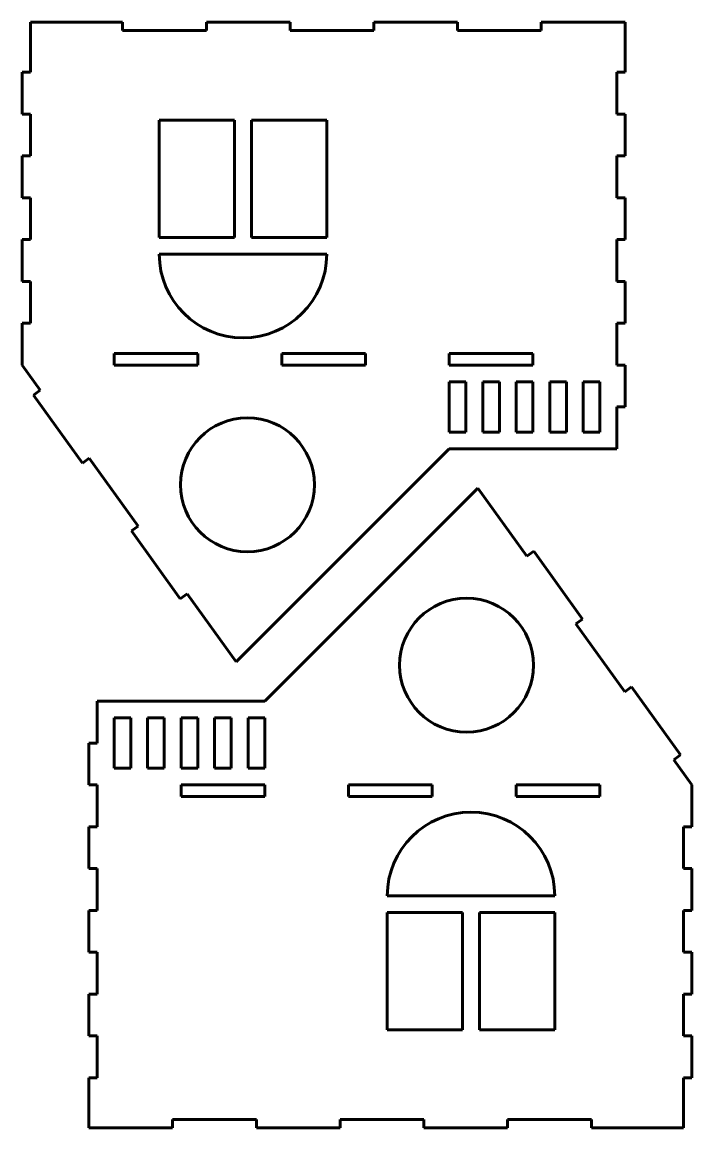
# Model space of a CAD drawing. Header units: millimetres. Extents: x -45 to 355, y -1150 to -489.
import ezdxf

# ---------------------------------------------------------------- set-up
doc = ezdxf.new("R2010")
doc.units = ezdxf.units.MM
doc.linetypes.add('K5LT_BASIC', pattern=[0])

# ---------------------------------------------------------------- blocks, each defined once
blk = doc.blocks.new('U1')
at = {"color": 5, "linetype": 'K5LT_BASIC', "lineweight": 60, "true_color": 0x0000ff}
for p, q in [((290.03, -734.4), (290.03, -704.4)), ((290.03, -704.4), (300.03, -704.4)), ((300.03, -704.4), (300.03, -734.4)), ((300.03, -734.4), (290.03, -734.4))]:
    blk.add_line(p, q, dxfattribs=at)
blk = doc.blocks.new('U2')
at = {"color": 5, "linetype": 'K5LT_BASIC', "lineweight": 60, "true_color": 0x0000ff}
for p, q in [((270.03, -734.4), (270.03, -704.4)), ((270.03, -704.4), (280.03, -704.4)), ((280.03, -704.4), (280.03, -734.4)), ((280.03, -734.4), (270.03, -734.4))]:
    blk.add_line(p, q, dxfattribs=at)
blk = doc.blocks.new('U3')
at = {"color": 5, "linetype": 'K5LT_BASIC', "lineweight": 60, "true_color": 0x0000ff}
for p, q in [((250.03, -734.4), (250.03, -704.4)), ((250.03, -704.4), (260.03, -704.4)), ((260.03, -704.4), (260.03, -734.4)), ((260.03, -734.4), (250.03, -734.4))]:
    blk.add_line(p, q, dxfattribs=at)
blk = doc.blocks.new('U4')
at = {"color": 5, "linetype": 'K5LT_BASIC', "lineweight": 60, "true_color": 0x0000ff}
for p, q in [((230.03, -734.4), (230.03, -704.4)), ((230.03, -704.4), (240.03, -704.4)), ((240.03, -704.4), (240.03, -734.4)), ((240.03, -734.4), (230.03, -734.4))]:
    blk.add_line(p, q, dxfattribs=at)
blk = doc.blocks.new('U5')
at = {"color": 5, "linetype": 'K5LT_BASIC', "lineweight": 60, "true_color": 0x0000ff}
for p, q in [((210.03, -734.4), (210.03, -704.4)), ((210.03, -704.4), (220.03, -704.4)), ((220.03, -704.4), (220.03, -734.4)), ((220.03, -734.4), (210.03, -734.4))]:
    blk.add_line(p, q, dxfattribs=at)
blk = doc.blocks.new('U6')
at = {"color": 5, "linetype": 'K5LT_BASIC', "lineweight": 60, "true_color": 0x0000ff}
for p, q in [((210.03, -694.4), (210.03, -687.4)), ((210.03, -687.4), (260.03, -687.4)), ((260.03, -687.4), (260.03, -694.4)), ((260.03, -694.4), (210.03, -694.4))]:
    blk.add_line(p, q, dxfattribs=at)
blk = doc.blocks.new('U7')
at = {"color": 5, "linetype": 'K5LT_BASIC', "lineweight": 60, "true_color": 0x0000ff}
for p, q in [((110.03, -694.4), (110.03, -687.4)), ((110.03, -687.4), (160.03, -687.4)), ((160.03, -687.4), (160.03, -694.4)), ((160.03, -694.4), (110.03, -694.4))]:
    blk.add_line(p, q, dxfattribs=at)
blk = doc.blocks.new('U8')
at = {"color": 5, "linetype": 'K5LT_BASIC', "lineweight": 60, "true_color": 0x0000ff}
for p, q in [((10.03, -694.4), (10.03, -687.4)), ((10.03, -687.4), (60.03, -687.4)), ((60.03, -687.4), (60.03, -694.4)), ((60.03, -694.4), (10.03, -694.4))]:
    blk.add_line(p, q, dxfattribs=at)
blk = doc.blocks.new('U0')
at = {"color": 5, "linetype": 'K5LT_BASIC', "lineweight": 60, "true_color": 0x0000ff}
for p, q in [((-39.97, -519.4), (-39.97, -489.4)), ((15.03, -489.4), (-39.97, -489.4)), ((15.03, -494.4), (15.03, -489.4)), ((65.03, -494.4), (15.03, -494.4)), ((115.03, -489.4), (65.03, -489.4)), ((65.03, -489.4), (65.03, -494.4)), ((115.03, -494.4), (115.03, -489.4)), ((165.03, -494.4), (115.03, -494.4)), ((215.03, -489.4), (165.03, -489.4)), ((165.03, -489.4), (165.03, -494.4)), ((215.03, -494.4), (215.03, -489.4)), ((265.03, -494.4), (215.03, -494.4)), ((315.03, -489.4), (265.03, -489.4)), ((265.03, -489.4), (265.03, -494.4)), ((315.03, -494.4), (315.03, -489.4)), ((315.03, -519.4), (315.03, -494.4)), ((-44.97, -544.4), (-44.97, -519.4)), ((-44.97, -519.4), (-39.97, -519.4)), ((310.03, -544.4), (310.03, -519.4)), ((310.03, -519.4), (315.03, -519.4)), ((-39.97, -544.4), (-44.97, -544.4)), ((-39.97, -569.4), (-39.97, -544.4)), ((36.92, -618.07), (36.92, -548.06)), ((81.92, -548.06), (36.92, -548.06)), ((81.92, -618.07), (81.92, -548.06)), ((91.92, -548.06), (91.92, -618.07)), ((136.91, -548.06), (91.92, -548.06)), ((136.91, -618.07), (136.91, -548.06)), ((315.03, -544.4), (310.03, -544.4)), ((315.03, -569.4), (315.03, -544.4)), ((-44.97, -594.4), (-44.97, -569.4)), ((-44.97, -569.4), (-39.97, -569.4)), ((310.03, -594.4), (310.03, -569.4)), ((310.03, -569.4), (315.03, -569.4)), ((-39.97, -594.4), (-44.97, -594.4)), ((-39.97, -619.4), (-39.97, -594.4)), ((315.03, -594.4), (310.03, -594.4)), ((315.03, -619.4), (315.03, -594.4)), ((-44.97, -644.4), (-44.97, -619.4)), ((-44.97, -619.4), (-39.97, -619.4)), ((81.92, -618.07), (36.92, -618.07)), ((136.91, -618.07), (91.92, -618.07)), ((310.03, -644.4), (310.03, -619.4)), ((310.03, -619.4), (315.03, -619.4)), ((136.91, -628.06), (36.91, -628.06)), ((-39.97, -644.4), (-44.97, -644.4)), ((-39.97, -669.4), (-39.97, -644.4)), ((315.03, -644.4), (310.03, -644.4)), ((315.03, -669.4), (315.03, -644.4)), ((-44.97, -694.4), (-44.97, -669.4)), ((-44.97, -669.4), (-39.97, -669.4)), ((310.03, -694.4), (310.03, -669.4)), ((310.03, -669.4), (315.03, -669.4)), ((-34.15, -709.4), (-44.97, -694.4)), ((315.03, -694.4), (310.03, -694.4)), ((315.03, -719.4), (315.03, -694.4)), ((-38.21, -712.33), (-34.15, -709.4)), ((-8.98, -752.9), (-38.21, -712.33)), ((310.03, -719.4), (310.03, -744.4)), ((310.03, -719.4), (315.03, -719.4)), ((210.03, -744.4), (82.75, -871.68)), ((310.03, -744.4), (210.03, -744.4)), ((-4.93, -749.97), (-8.98, -752.9)), ((24.3, -790.54), (-4.93, -749.97)), ((20.24, -793.46), (24.3, -790.54)), ((49.47, -834.03), (20.24, -793.46)), ((53.53, -831.11), (49.47, -834.03)), ((82.75, -871.68), (53.53, -831.11))]:
    blk.add_line(p, q, dxfattribs=at)
blk.add_circle((89.55, -765.87), 40, dxfattribs=at)
for start, end in [(180, 270), (270, 0)]:
    blk.add_arc((86.91, -628.06), 50, start, end, dxfattribs=at)
for name in ['U8', 'U7', 'U6', 'U5', 'U4', 'U3', 'U2', 'U1']:
    blk.add_blockref(name, (0, 0))
blk = doc.blocks.new('U10')
at = {"color": 5, "linetype": 'K5LT_BASIC', "lineweight": 60, "true_color": 0x0000ff}
for p, q in [((9.91, -905.19), (19.91, -905.19)), ((9.91, -935.19), (9.91, -905.19)), ((19.91, -905.19), (19.91, -935.19)), ((19.91, -935.19), (9.91, -935.19))]:
    blk.add_line(p, q, dxfattribs=at)
blk = doc.blocks.new('U11')
at = {"color": 5, "linetype": 'K5LT_BASIC', "lineweight": 60, "true_color": 0x0000ff}
for p, q in [((29.91, -905.19), (39.91, -905.19)), ((29.91, -935.19), (29.91, -905.19)), ((39.91, -905.19), (39.91, -935.19)), ((39.91, -935.19), (29.91, -935.19))]:
    blk.add_line(p, q, dxfattribs=at)
blk = doc.blocks.new('U12')
at = {"color": 5, "linetype": 'K5LT_BASIC', "lineweight": 60, "true_color": 0x0000ff}
for p, q in [((49.91, -905.19), (59.91, -905.19)), ((49.91, -935.19), (49.91, -905.19)), ((59.91, -905.19), (59.91, -935.19)), ((59.91, -935.19), (49.91, -935.19))]:
    blk.add_line(p, q, dxfattribs=at)
blk = doc.blocks.new('U13')
at = {"color": 5, "linetype": 'K5LT_BASIC', "lineweight": 60, "true_color": 0x0000ff}
for p, q in [((69.91, -905.19), (79.91, -905.19)), ((69.91, -935.19), (69.91, -905.19)), ((79.91, -905.19), (79.91, -935.19)), ((79.91, -935.19), (69.91, -935.19))]:
    blk.add_line(p, q, dxfattribs=at)
blk = doc.blocks.new('U14')
at = {"color": 5, "linetype": 'K5LT_BASIC', "lineweight": 60, "true_color": 0x0000ff}
for p, q in [((89.91, -905.19), (99.91, -905.19)), ((89.91, -935.19), (89.91, -905.19)), ((99.91, -905.19), (99.91, -935.19)), ((99.91, -935.19), (89.91, -935.19))]:
    blk.add_line(p, q, dxfattribs=at)
blk = doc.blocks.new('U15')
at = {"color": 5, "linetype": 'K5LT_BASIC', "lineweight": 60, "true_color": 0x0000ff}
for p, q in [((49.91, -945.19), (99.91, -945.19)), ((49.91, -952.19), (49.91, -945.19)), ((99.91, -945.19), (99.91, -952.19)), ((99.91, -952.19), (49.91, -952.19))]:
    blk.add_line(p, q, dxfattribs=at)
blk = doc.blocks.new('U16')
at = {"color": 5, "linetype": 'K5LT_BASIC', "lineweight": 60, "true_color": 0x0000ff}
for p, q in [((149.91, -945.19), (199.91, -945.19)), ((149.91, -952.19), (149.91, -945.19)), ((199.91, -945.19), (199.91, -952.19)), ((199.91, -952.19), (149.91, -952.19))]:
    blk.add_line(p, q, dxfattribs=at)
blk = doc.blocks.new('U17')
at = {"color": 5, "linetype": 'K5LT_BASIC', "lineweight": 60, "true_color": 0x0000ff}
for p, q in [((249.91, -945.19), (299.91, -945.19)), ((249.91, -952.19), (249.91, -945.19)), ((299.91, -945.19), (299.91, -952.19)), ((299.91, -952.19), (249.91, -952.19))]:
    blk.add_line(p, q, dxfattribs=at)
blk = doc.blocks.new('U9')
at = {"color": 5, "linetype": 'K5LT_BASIC', "lineweight": 60, "true_color": 0x0000ff}
for p, q in [((99.91, -895.19), (227.19, -767.91)), ((227.19, -767.91), (256.42, -808.48)), ((256.42, -808.48), (260.48, -805.56)), ((260.48, -805.56), (289.71, -846.13)), ((289.71, -846.13), (285.65, -849.05)), ((285.65, -849.05), (314.88, -889.62)), ((314.88, -889.62), (318.93, -886.69)), ((318.93, -886.69), (348.16, -927.26)), ((-0.09, -920.19), (-0.09, -895.19)), ((-0.09, -895.19), (99.91, -895.19)), ((-0.09, -920.19), (-5.09, -920.19)), ((-5.09, -920.19), (-5.09, -945.19)), ((348.16, -927.26), (344.1, -930.19)), ((344.1, -930.19), (354.91, -945.19)), ((-5.09, -945.19), (-0.09, -945.19)), ((-0.09, -945.19), (-0.09, -970.19)), ((354.91, -945.19), (354.91, -970.19)), ((-0.09, -970.19), (-5.09, -970.19)), ((-5.09, -970.19), (-5.09, -995.19)), ((354.91, -970.19), (349.91, -970.19)), ((349.91, -970.19), (349.91, -995.19)), ((-5.09, -995.19), (-0.09, -995.19)), ((-0.09, -995.19), (-0.09, -1020.19)), ((349.91, -995.19), (354.91, -995.19)), ((354.91, -995.19), (354.91, -1020.19)), ((173.04, -1011.53), (273.04, -1011.53)), ((-0.09, -1020.19), (-5.09, -1020.19)), ((-5.09, -1020.19), (-5.09, -1045.19)), ((173.04, -1021.52), (173.04, -1091.53)), ((173.04, -1021.52), (218.03, -1021.52)), ((218.03, -1091.53), (218.03, -1021.52)), ((228.03, -1021.52), (228.03, -1091.53)), ((228.03, -1021.52), (273.03, -1021.52)), ((273.03, -1021.52), (273.03, -1091.53)), ((354.91, -1020.19), (349.91, -1020.19)), ((349.91, -1020.19), (349.91, -1045.19)), ((-5.09, -1045.19), (-0.09, -1045.19)), ((-0.09, -1045.19), (-0.09, -1070.19)), ((349.91, -1045.19), (354.91, -1045.19)), ((354.91, -1045.19), (354.91, -1070.19)), ((-0.09, -1070.19), (-5.09, -1070.19)), ((-5.09, -1070.19), (-5.09, -1095.19)), ((354.91, -1070.19), (349.91, -1070.19)), ((349.91, -1070.19), (349.91, -1095.19)), ((-5.09, -1095.19), (-0.09, -1095.19)), ((-0.09, -1095.19), (-0.09, -1120.19)), ((173.04, -1091.53), (218.03, -1091.53)), ((228.03, -1091.53), (273.03, -1091.53)), ((349.91, -1095.19), (354.91, -1095.19)), ((354.91, -1095.19), (354.91, -1120.19)), ((-0.09, -1120.19), (-5.09, -1120.19)), ((-5.09, -1120.19), (-5.09, -1145.19)), ((354.91, -1120.19), (349.91, -1120.19)), ((349.91, -1120.19), (349.91, -1150.19)), ((-5.09, -1145.19), (-5.09, -1150.19)), ((44.91, -1150.19), (44.91, -1145.19)), ((44.91, -1145.19), (94.91, -1145.19)), ((94.91, -1145.19), (94.91, -1150.19)), ((144.91, -1150.19), (144.91, -1145.19)), ((144.91, -1145.19), (194.91, -1145.19)), ((194.91, -1145.19), (194.91, -1150.19)), ((244.91, -1150.19), (244.91, -1145.19)), ((244.91, -1145.19), (294.91, -1145.19)), ((294.91, -1145.19), (294.91, -1150.19)), ((-5.09, -1150.19), (44.91, -1150.19)), ((94.91, -1150.19), (144.91, -1150.19)), ((194.91, -1150.19), (244.91, -1150.19)), ((294.91, -1150.19), (349.91, -1150.19))]:
    blk.add_line(p, q, dxfattribs=at)
blk.add_circle((220.4, -873.72), 40, dxfattribs=at)
for start, end in [(90, 180), (0, 90)]:
    blk.add_arc((223.04, -1011.53), 50, start, end, dxfattribs=at)
for name in ['U10', 'U11', 'U12', 'U13', 'U14', 'U15', 'U16', 'U17']:
    blk.add_blockref(name, (0, 0))

msp = doc.modelspace()

# ---------------------------------------------------------------- block references
for name in ['U0', 'U9']:
    msp.add_blockref(name, (0, 0))

doc.saveas('drawing.dxf')
